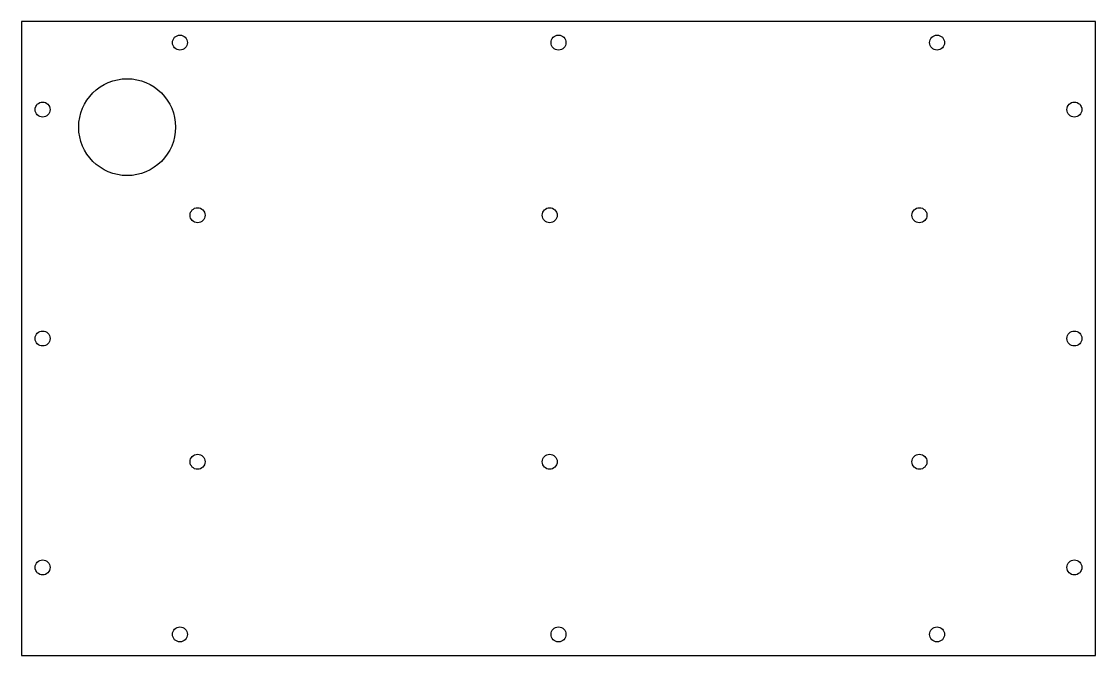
# Model space of a CAD drawing. Header units: millimetres. Extents: x -305 to 305, y -180 to 180.
import ezdxf

# ---------------------------------------------------------------- set-up
doc = ezdxf.new("R2010")
doc.units = ezdxf.units.MM

msp = doc.modelspace()

# ---------------------------------------------------------------- linework, layer by layer
at = {"color": 7, "linetype": 'Continuous', "lineweight": 25}
for p, q in [((305, 180), (-305, 180)), ((-305, 180), (-305, -180)), ((305, -180), (305, 180)), ((-305, -180), (305, -180))]:
    msp.add_line(p, q, dxfattribs=at)
for centre, radius in [((-215, 168), 4.25), ((0, 168), 4.25), ((215, 168), 4.25), ((-245, 120), 27.5), ((-293, 130), 4.25), ((293, 130), 4.25), ((-205, 70), 4.25), ((-5, 70), 4.25), ((205, 70), 4.25), ((-293, 0), 4.25), ((293, 0), 4.25), ((-205, -70), 4.25), ((-5, -70), 4.25), ((205, -70), 4.25), ((-293, -130), 4.25), ((293, -130), 4.25), ((-215, -168), 4.25), ((0, -168), 4.25), ((215, -168), 4.25)]:
    msp.add_circle(centre, radius, dxfattribs=at)

doc.saveas('drawing.dxf')
